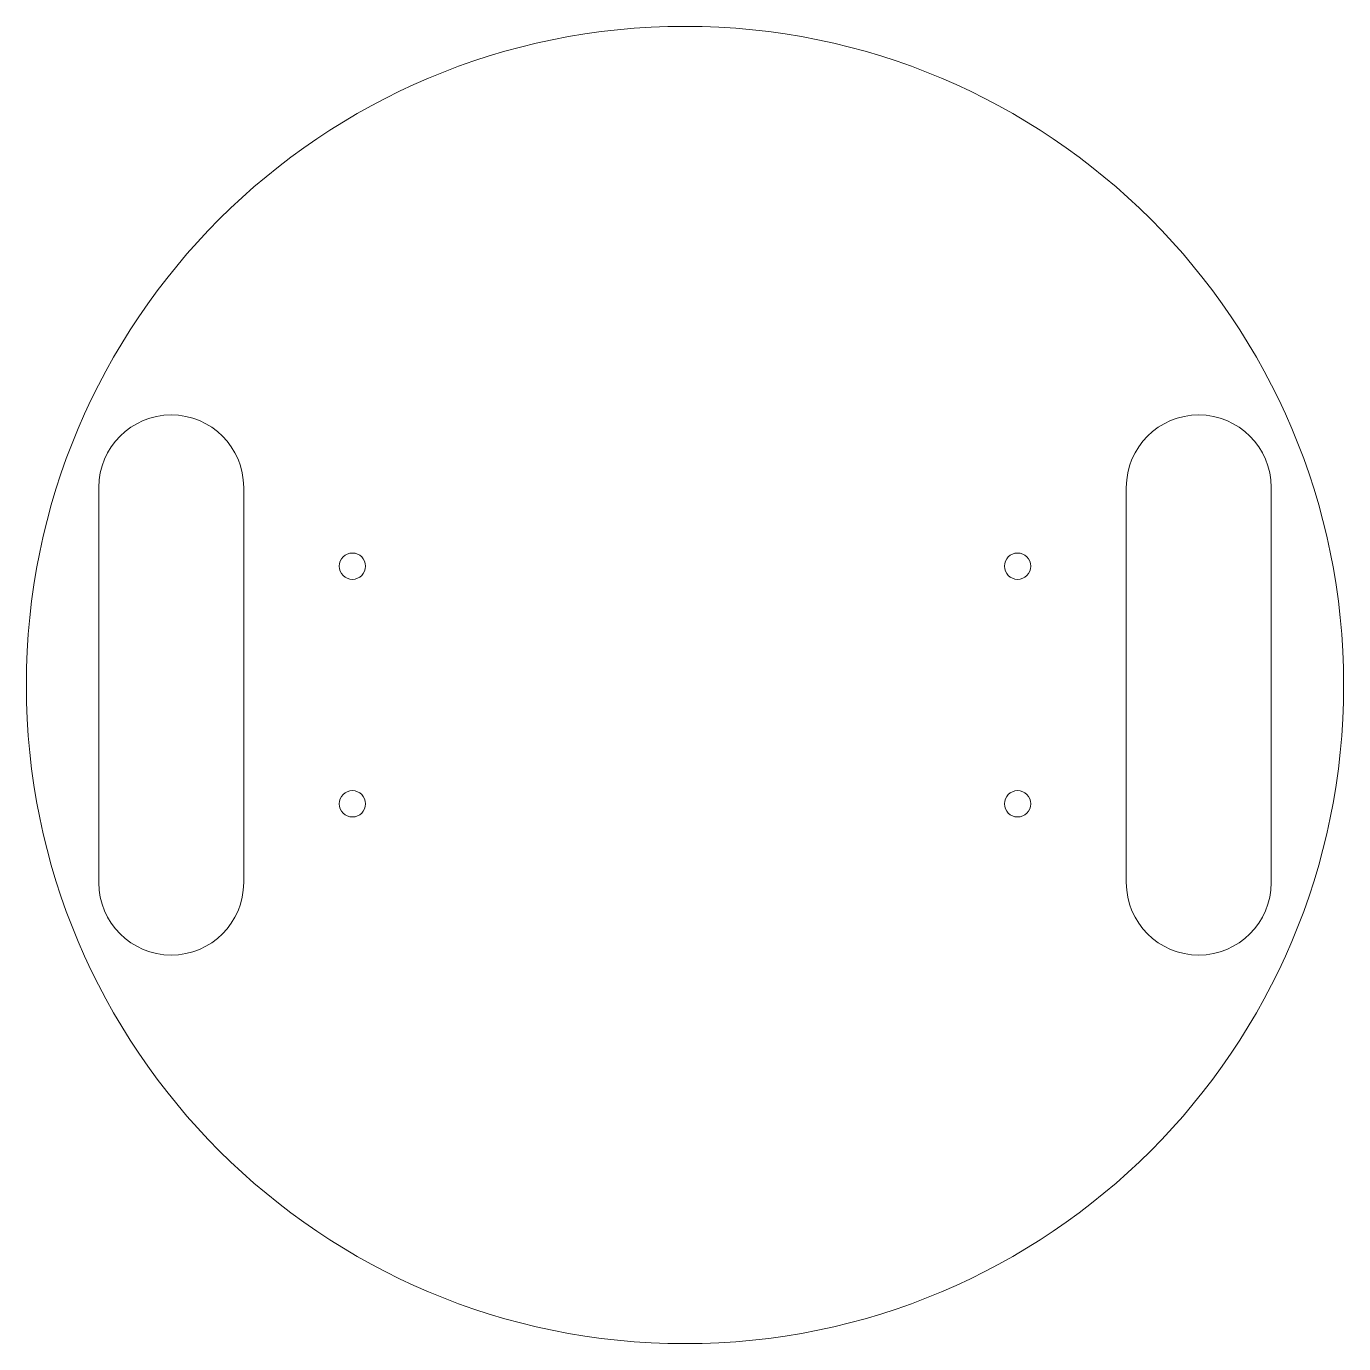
# Model space of a CAD drawing. Header units: millimetres. Extents: x -50 to 50, y -50 to 50.
import ezdxf

# ---------------------------------------------------------------- set-up
doc = ezdxf.new("R2010")
doc.units = ezdxf.units.MM

msp = doc.modelspace()

# ---------------------------------------------------------------- linework, layer by layer
at = {"color": 7, "linetype": 'Continuous', "lineweight": 15}
for p, q in [((-44.5, 15), (-44.5, -15)), ((-33.5, -15), (-33.5, 15)), ((33.5, -15), (33.5, 15)), ((44.5, 15), (44.5, -15))]:
    msp.add_line(p, q, dxfattribs=at)
for centre, radius in [((0, 0), 50), ((-25.25, 9.02), 1), ((25.25, 9.02), 1), ((-25.25, -9.02), 1), ((25.25, -9.02), 1)]:
    msp.add_circle(centre, radius, dxfattribs=at)
for centre, start, end in [((-39, 15), 0, 180), ((39, 15), 0, 180), ((-39, -15), 180, 0), ((39, -15), 180, 0)]:
    msp.add_arc(centre, 5.5, start, end, dxfattribs=at)

doc.saveas('drawing.dxf')
